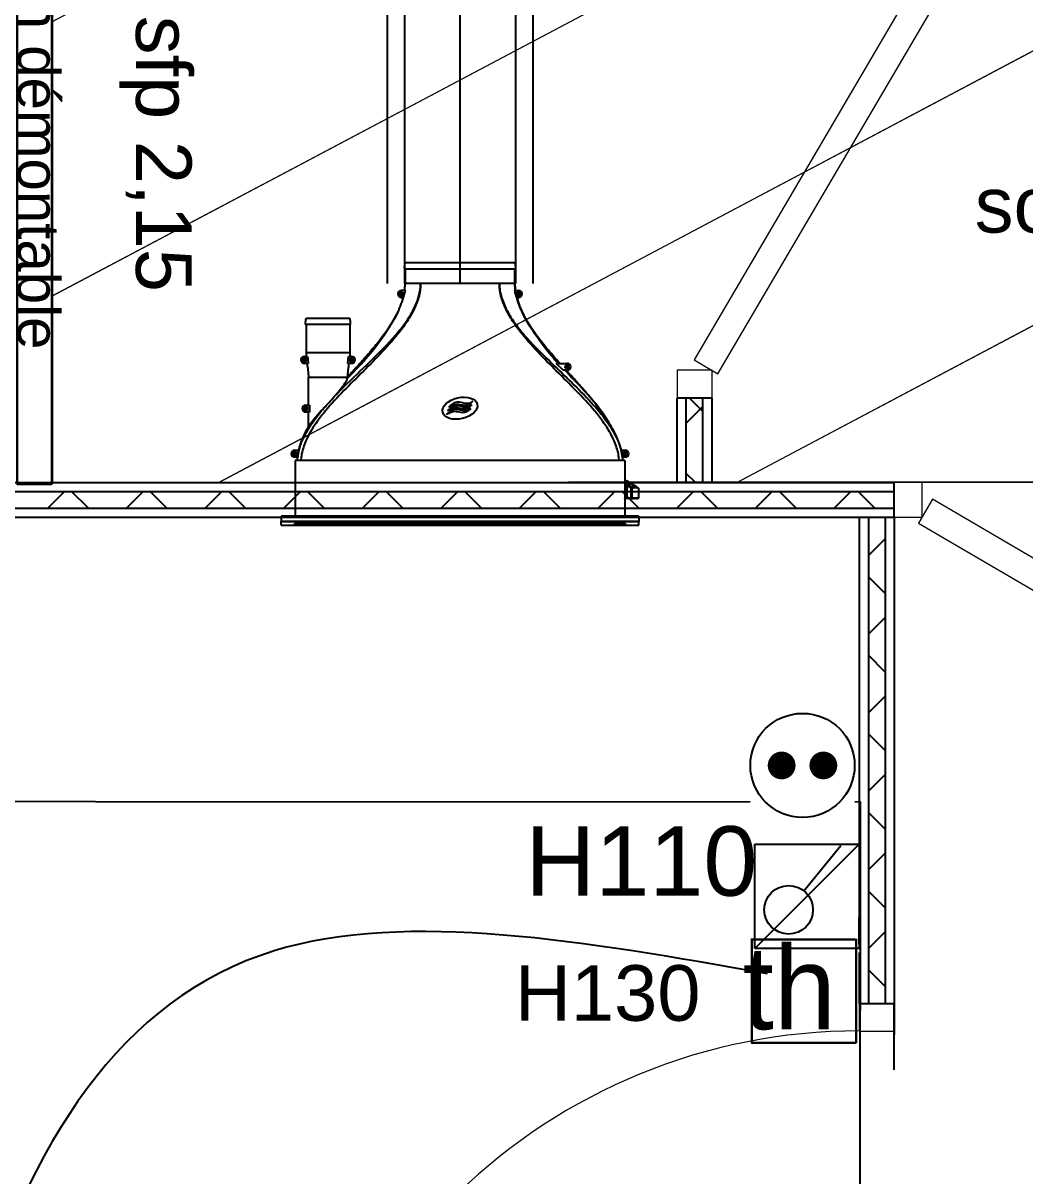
# Model space of a CAD drawing. Header units: millimetres. Extents: x 522027 to 600964, y -380282 to -298602.
# Drawn here: x 567288 to 568730, y -347529 to -345870 of the extents above; entities that cross this region are included whole.
import ezdxf

# ---------------------------------------------------------------- set-up
doc = ezdxf.new("R2010")
doc.units = ezdxf.units.MM
doc.set_wipeout_variables(frame=1)
for name, color, linetype in [('3-BAT C-Niveau -2', 7, 'Continuous'), ('prlm-CHAUFF', 4, 'Continuous'), ('prlm-ELEC-CFA', 1, 'Continuous')]:
    doc.layers.add(name, color=color, linetype=linetype)
doc.layers.add('faux plafond', color=9, linetype='Continuous', lineweight=15)
doc.layers.add('prlm-ELEC-CFO', color=1, linetype='Continuous', lineweight=25)
doc.styles.add('Arial', font='arial.ttf')
doc.styles.add('Helvetica', font='arial.ttf')
doc.styles.add('prlm-elec-cfa', font='comic.ttf', dxfattribs={"height": 12})

# ---------------------------------------------------------------- blocks, each defined once
blk = doc.blocks.new('xi.PCHD')
at = {"color": 0, "lineweight": 5}
blk.add_wipeout([(-7.5, -7.5), (7.5, -7.5), (7.5, 7.5), (-7.5, 7.5)], dxfattribs=at).dxf.layer = 'prlm-ELEC-CFO'
at = {"layer": 'prlm-ELEC-CFO', "color": 0, "linetype": 'ByBlock', "lineweight": 5, "const_width": 2}
for points in [[(-4, 0, 1), (-2, 0, 1)], [(2, 0, 1), (4, 0, 1)]]:
    blk.add_lwpolyline(points, format="xyb", close=True, dxfattribs=at)
at = {"layer": 'prlm-ELEC-CFO', "color": 0, "linetype": 'ByBlock', "lineweight": -2}
blk.add_circle((0, 0), 7.5, dxfattribs=at)
blk = doc.blocks.new('xi.SA')
at = {"layer": 'prlm-ELEC-CFO', "color": 0}
blk.add_lwpolyline([(0.2, -1.28), (5.5, 5.28)], dxfattribs=at)
blk.add_circle((-2, -4), 3.5, dxfattribs=at)

msp = doc.modelspace()

# ---------------------------------------------------------------- hatches: boundary and pattern name
h = msp.add_hatch()
h.set_pattern_fill('02_ISOLANT', color=256, scale=10, angle=90, style=0, pattern_type=2)
h.set_pattern_definition([(134.999993, (505019.33, 142779.7), (-56.568549, -56.568536), []), (224.999993, (505019.33, 142779.7), (-56.568536, 56.568549), [])])
h.paths.add_polyline_path([(568242.6, -346530.9), (568266.6, -346530.9), (568266.6, -346409.5), (568242.6, -346409.5)])
h = msp.add_hatch()
h.set_pattern_fill('02_ISOLANT', color=256, scale=10, angle=-0.0006, style=0, pattern_type=2)
h.set_pattern_definition([(44.999444, (505019.33, 142779.7), (-56.567994, 56.569091), []), (134.999444, (505019.33, 142779.7), (56.569091, 56.567994), [])])
h.paths.add_polyline_path([(566601.9, -346543.9), (566601.9, -346567.9), (568541.8, -346567.9), (568541.8, -346543.9)])
h = msp.add_hatch()
h.set_pattern_fill('02_ISOLANT', color=256, scale=10, angle=-90, style=0, pattern_type=2)
h.set_pattern_definition([(314.999993, (505019.33, 142779.7), (56.568549, 56.568536), []), (44.999993, (505019.33, 142779.7), (56.568536, -56.568549), [])])
h.paths.add_polyline_path([(568528.5, -346580.9), (568504.5, -346580.9), (568504.5, -347280.7), (568528.5, -347280.7)])
at = {"layer": 'faux plafond'}
h = msp.add_hatch(dxfattribs=at)
h.set_pattern_fill('BA 13', color=256, scale=10, angle=-10.7236, style=0, pattern_type=2)
h.set_pattern_definition([(207.93621, (505019.33, 142779.7), (-142.2261, 319.79952), [])])
h.paths.add_polyline_path([(568279.6, -345043.6), (568279.6, -344229.8), (569629.3, -344229.8), (569629.3, -344877.7), (570299.6, -344877.7), (570299.7, -346529.7), (567330.9, -346531.3), (567330.9, -345045.2)])

# ---------------------------------------------------------------- linework, layer by layer
at = {"color": 7, "linetype": 'Continuous', "lineweight": 13}
for p, q in [((568673.6, -345638.4), (568253.7, -346354.3)), ((568288.2, -346374.6), (568708.2, -345658.6)), ((568253.7, -346354.3), (568288.2, -346374.6)), ((568279.6, -346369.5), (568229.6, -346369.5)), ((568229.6, -346369.5), (568229.6, -346409.5)), ((568279.6, -346409.5), (568279.6, -346369.5)), ((568229.6, -346409.5), (568279.6, -346409.5)), ((568581.8, -346530.9), (568541.8, -346530.9)), ((568541.8, -346530.9), (568541.8, -346580.9)), ((568581.8, -346580.9), (568581.8, -346530.9)), ((568597, -346555), (568576.8, -346589.5)), ((569312.9, -346975), (568597, -346555)), ((568541.8, -346580.9), (568581.8, -346580.9)), ((568576.8, -346589.5), (569292.7, -347009.5)), ((568491.5, -347280.7), (568491.5, -347320.7)), ((568541.5, -347280.7), (568491.5, -347280.7)), ((568541.5, -347320.7), (568541.5, -347280.7)), ((568491.5, -347320.7), (568541.5, -347320.7))]:
    msp.add_line(p, q, dxfattribs=at)
for p, q in [((568229.6, -346530.9), (568229.6, -346409.5)), ((568279.6, -346409.5), (568229.6, -346409.5)), ((568229.6, -346530.9), (568229.6, -346409.5)), ((568242.6, -346530.9), (568242.6, -346409.5)), ((568242.6, -346530.9), (568242.6, -346409.5)), ((568266.6, -346530.9), (568266.6, -346409.5)), ((568266.6, -346530.9), (568266.6, -346409.5)), ((568279.6, -346530.9), (568279.6, -346409.5)), ((566601.9, -346530.9), (568541.8, -346530.9)), ((566601.9, -346530.9), (567542.1, -346530.9)), ((567592.1, -346530.9), (568309.6, -346530.9)), ((568359.6, -346530.9), (568370.8, -346530.9)), ((568420.8, -346530.9), (568541.8, -346530.9)), ((568541.8, -346580.9), (568541.8, -346530.9)), ((566601.9, -346543.9), (568541.8, -346543.9)), ((566601.9, -346543.9), (568541.8, -346543.9)), ((566601.9, -346567.9), (568541.8, -346567.9)), ((566601.9, -346567.9), (568541.8, -346567.9)), ((566601.9, -346580.9), (568541.8, -346580.9)), ((568491.5, -346580.9), (568491.5, -347145.1)), ((568491.5, -346580.9), (568541.5, -346580.9)), ((568504.5, -346580.9), (568504.5, -347280.7)), ((568504.5, -346580.9), (568504.5, -347280.7)), ((568528.5, -346580.9), (568528.5, -347280.7)), ((568528.5, -346580.9), (568528.5, -347280.7)), ((568541.5, -346580.9), (568541.5, -347280.7)), ((568541.5, -346580.9), (568541.5, -347326.1)), ((568491.5, -347195.1), (568491.5, -347157.3)), ((568491.5, -347207.3), (568491.5, -347280.7)), ((568491.5, -347280.7), (568541.5, -347280.7)), ((568541.5, -347376.1), (568541.5, -347280.7))]:
    msp.add_line(p, q)
at = {"ltscale": 50.8, "flags": 128}
for points in [[(568279.6, -345043.6), (568279.6, -344229.8), (569629.3, -344229.8), (569629.3, -344877.7), (570299.6, -344877.7), (570299.7, -346529.7), (567330.9, -346531.3), (567330.9, -345045.2)], [(566292, -348189.6), (566292.6, -346989.6), (568492.6, -346990.7), (568492, -348190.7)]]:
    msp.add_lwpolyline(points, close=True, dxfattribs=at)
at = {"color": 1, "lineweight": 30, "flags": 128}
msp.add_lwpolyline([(567279.8, -345043.7), (567329.7, -345043.7), (567329.7, -346533.3), (567279.8, -346533.3)], close=True, dxfattribs=at)
at = {"color": 7, "linetype": 'Continuous', "lineweight": 5}
msp.add_arc((568491.5, -348150.7), 830.5, 90, 177.9303, dxfattribs=at)
at = {"layer": '3-BAT C-Niveau -2', "ltscale": 50.8, "flags": 128}
msp.add_lwpolyline([(568279.6, -345043.6), (568279.6, -344229.8), (569629.3, -344229.8), (569629.3, -344877.7), (570299.6, -344877.7), (570299.7, -346529.7), (567330.9, -346531.3), (567330.9, -345045.2)], close=True, dxfattribs=at)
at = {"layer": 'faux plafond'}
for p, q in [((569942.4, -344877.7), (567330.9, -346262.5)), ((570299.6, -345083.5), (567569.5, -346531.2)), ((570299.7, -345478.7), (568315.6, -346530.8))]:
    msp.add_line(p, q, dxfattribs=at)
at = {"layer": 'prlm-CHAUFF'}
for p, q in [((567812, -345042.5), (567812, -346244.5)), ((567837, -345042.5), (567837, -346244.5)), ((567917, -345042.5), (567917, -346244.5)), ((567997, -345042.5), (567997, -346244.5)), ((568022, -345042.5), (568022, -346244.5)), ((568341.4, -347201.6), (568491.4, -347051.6)), ((568341.4, -347051.6), (568491.4, -347051.6)), ((568341.4, -347201.6), (568341.4, -347051.6)), ((568491.4, -347051.6), (568491.4, -347201.6)), ((568491.4, -347201.6), (568341.4, -347201.6))]:
    msp.add_line(p, q, dxfattribs=at)
at = {"layer": 'prlm-CHAUFF', "ltscale": 50}
for p, q in [((567837, -346223.5), (567997, -346223.5)), ((567838, -346214.5), (567996, -346214.5)), ((567838, -346223.5), (567838, -346244.5)), ((567838, -346244.5), (567838, -346223.5)), ((567996, -346223.5), (567996, -346244.5)), ((567996, -346244.5), (567996, -346223.5)), ((567832, -346257.9), (567833, -346257.9)), ((567832, -346259), (567832, -346257.9)), ((567838, -346254.5), (567832.5, -346254.5)), ((567833, -346257.9), (567833, -346259)), ((567835.5, -346264.5), (567837.5, -346257.7)), ((567838, -346254.5), (567837.5, -346257.7)), ((567860.3, -346244.5), (567838, -346244.5)), ((567973.7, -346244.5), (567860.3, -346244.5)), ((567996, -346244.5), (567973.7, -346244.5)), ((567996.6, -346257.7), (567996.1, -346254.5)), ((567996.1, -346254.5), (568001.6, -346254.5)), ((567998.6, -346264.5), (567996.6, -346257.7)), ((568001.1, -346257.9), (568002.1, -346257.9)), ((568001.1, -346259), (568001.1, -346257.9)), ((568002.1, -346257.9), (568002.1, -346259)), ((567830.9, -346260), (567830.9, -346259)), ((567830.9, -346259), (567832, -346259)), ((567832, -346260), (567830.9, -346260)), ((567832, -346261), (567832, -346260)), ((567833, -346261), (567832, -346261)), ((567832.5, -346264.5), (567835.5, -346264.5)), ((567833, -346259), (567834, -346259)), ((567834, -346260), (567833, -346260)), ((567833, -346260), (567833, -346261)), ((567834, -346259), (567834, -346260)), ((568001.6, -346264.5), (567998.6, -346264.5)), ((568000, -346260), (568000, -346259)), ((568000, -346259), (568001.1, -346259)), ((568001.1, -346260), (568000, -346260)), ((568001.1, -346261), (568001.1, -346260)), ((568002.1, -346261), (568001.1, -346261)), ((568002.1, -346259), (568003.2, -346259)), ((568003.2, -346260), (568002.1, -346260)), ((568002.1, -346260), (568002.1, -346261)), ((568003.2, -346259), (568003.2, -346260)), ((568008.2, -346289.3), (568007.9, -346289.3)), ((567759.5, -346303.5), (567694.5, -346303.5)), ((567695.5, -346294.5), (567758.5, -346294.5)), ((567695.5, -346303.5), (567695.5, -346344.5)), ((567695.5, -346303.5), (567695.5, -346344.5)), ((567758.5, -346303.5), (567758.5, -346344.5)), ((567758.5, -346303.5), (567758.5, -346344.5)), ((567823, -346294.7), (567823, -346294.7)), ((568011.1, -346294.7), (568010.8, -346294.7)), ((567691.5, -346354), (567692.5, -346354)), ((567691.5, -346355), (567691.5, -346354)), ((567692.5, -346355), (567691.5, -346355)), ((567692.5, -346352.9), (567693.5, -346352.9)), ((567692.5, -346354), (567692.5, -346352.9)), ((567692.5, -346356), (567692.5, -346355)), ((567693.5, -346356), (567692.5, -346356)), ((567693, -346349.5), (567697.4, -346349.5)), ((567693.5, -346352.9), (567693.5, -346354)), ((567693.5, -346354), (567694.6, -346354)), ((567694.6, -346355), (567693.5, -346355)), ((567693.5, -346355), (567693.5, -346356)), ((567694.6, -346354), (567694.6, -346355)), ((567758.5, -346344.5), (567695.5, -346344.5)), ((567697.4, -346349.5), (567698.5, -346358.9)), ((567755.5, -346358.9), (567756.7, -346349.5)), ((567756.7, -346349.5), (567761, -346349.5)), ((567759.5, -346355), (567759.5, -346354)), ((567759.5, -346354), (567760.5, -346354)), ((567760.5, -346355), (567759.5, -346355)), ((567760.5, -346352.9), (567761.5, -346352.9)), ((567760.5, -346354), (567760.5, -346352.9)), ((567760.5, -346356), (567760.5, -346355)), ((567761.5, -346356), (567760.5, -346356)), ((567761.5, -346352.9), (567761.5, -346354)), ((567761.5, -346354), (567762.6, -346354)), ((567761.5, -346355), (567761.5, -346356)), ((567762.6, -346355), (567761.5, -346355)), ((567762.6, -346354), (567762.6, -346355)), ((567698.5, -346359.5), (567693, -346359.5)), ((567698.5, -346358.9), (567698.5, -346359.5)), ((567755, -346381), (567775.7, -346359.5)), ((567775.7, -346359.5), (567755, -346381)), ((567755.5, -346359.5), (567755.5, -346358.9)), ((567761, -346359.5), (567755.5, -346359.5)), ((568065.3, -346369.5), (568055.3, -346359.5)), ((568055.3, -346359.5), (568071.4, -346359.5)), ((568071.4, -346369.5), (568065.3, -346369.5)), ((568069.9, -346365), (568069.9, -346364)), ((568069.9, -346364), (568070.9, -346364)), ((568070.9, -346365), (568069.9, -346365)), ((568070.9, -346362.9), (568071.9, -346362.9)), ((568070.9, -346364), (568070.9, -346362.9)), ((568070.9, -346366), (568070.9, -346365)), ((568071.9, -346366), (568070.9, -346366)), ((568071.9, -346362.9), (568071.9, -346364)), ((568071.9, -346364), (568073, -346364)), ((568071.9, -346365), (568071.9, -346366)), ((568073, -346365), (568071.9, -346365)), ((568073, -346364), (568073, -346365)), ((567699, -346379.5), (567755, -346379.5)), ((567699, -346419.5), (567699, -346379.5)), ((567699, -346419.5), (567699, -346379.5)), ((567755, -346381), (567755, -346379.5)), ((567755, -346381), (567755, -346379.5)), ((567693.5, -346425), (567693.5, -346424)), ((567693.5, -346424), (567694.5, -346424)), ((567694.5, -346422.9), (567695.5, -346422.9)), ((567694.5, -346424), (567694.5, -346422.9)), ((567695, -346419.5), (567700.5, -346419.5)), ((567695.5, -346422.9), (567695.5, -346424)), ((567695.5, -346424), (567696.6, -346424)), ((567696.6, -346424), (567696.6, -346425)), ((567700.5, -346419.5), (567700.5, -346429.5)), ((567694.5, -346425), (567693.5, -346425)), ((567694.5, -346426), (567694.5, -346425)), ((567695.5, -346426), (567694.5, -346426)), ((567700.5, -346429.5), (567695, -346429.5)), ((567695.5, -346425), (567695.5, -346426)), ((567696.6, -346425), (567695.5, -346425)), ((567699, -346450.7), (567699, -346429.5)), ((567699, -346450.7), (567699, -346429.5)), ((567677.5, -346490), (567677.5, -346489)), ((567677.5, -346489), (567678.5, -346489)), ((567678.5, -346490), (567677.5, -346490)), ((567678.5, -346487.9), (567679.5, -346487.9)), ((567678.5, -346489), (567678.5, -346487.9)), ((567678.5, -346491), (567678.5, -346490)), ((567679.5, -346491), (567678.5, -346491)), ((567679, -346484.5), (567685.2, -346484.5)), ((567679.5, -346487.9), (567679.5, -346489)), ((567679.5, -346489), (567680.6, -346489)), ((567679.5, -346490), (567679.5, -346491)), ((567680.6, -346490), (567679.5, -346490)), ((567680.6, -346489), (567680.6, -346490)), ((568148.9, -346484.5), (568155, -346484.5)), ((568153.5, -346490), (568153.5, -346489)), ((568153.5, -346489), (568154.5, -346489)), ((568154.5, -346490), (568153.5, -346490)), ((568154.5, -346487.9), (568155.5, -346487.9)), ((568154.5, -346489), (568154.5, -346487.9)), ((568154.5, -346491), (568154.5, -346490)), ((568155.5, -346491), (568154.5, -346491)), ((568155.5, -346487.9), (568155.5, -346489)), ((568155.5, -346489), (568156.6, -346489)), ((568155.5, -346490), (568155.5, -346491)), ((568156.6, -346490), (568155.5, -346490)), ((568156.6, -346489), (568156.6, -346490)), ((567683.5, -346494.5), (567679, -346494.5)), ((568154, -346499.5), (567680, -346499.5)), ((567680, -346499.5), (567680, -346579.5)), ((567683.4, -346495.3), (567683.5, -346494.5)), ((568150.7, -346495.3), (568150.6, -346494.5)), ((568155, -346494.5), (568150.6, -346494.5)), ((568154, -346499.5), (568154, -346579.5)), ((568158.9, -346534.7), (568154, -346531.4)), ((568157.7, -346535.3), (568154, -346532.8)), ((568157.7, -346553.5), (568157.7, -346535.3)), ((568163.4, -346539), (568157.7, -346535.3)), ((568159, -346534.9), (568158.9, -346534.7)), ((568162.4, -346537), (568159, -346534.9)), ((568160.6, -346530.9), (568160.3, -346530.5)), ((568160.6, -346535.9), (568160.6, -346530.9)), ((568160.6, -346530.9), (568160.6, -346531)), ((568161.1, -346531.6), (568161.4, -346531.2)), ((568161.1, -346531.6), (568161.1, -346536.2)), ((568167.1, -346535.1), (568161.1, -346531.6)), ((568161.4, -346531.2), (568167.4, -346534.7)), ((568163.4, -346539), (568164.2, -346539.3)), ((568163.4, -346553.4), (568163.4, -346539)), ((568164.2, -346539.3), (568164.2, -346553)), ((568167.4, -346534.7), (568167.1, -346535.1)), ((568167.1, -346536.9), (568167.1, -346535.1)), ((568167.2, -346535.2), (568167.1, -346535.1)), ((568167.6, -346534.9), (568167.2, -346535.2)), ((568167.2, -346535.2), (568167.2, -346536.9)), ((568169.8, -346536.9), (568167.2, -346535.2)), ((568167.4, -346534.7), (568167.6, -346534.9)), ((568167.6, -346534.9), (568171, -346537)), ((568174.1, -346553), (568174.1, -346539.3)), ((568154, -346553.5), (568157.7, -346553.5)), ((568154, -346553.8), (568154.4, -346553.5)), ((568155, -346553.5), (568155.9, -346554.4)), ((568155.9, -346554.4), (568156.8, -346553.5)), ((568157.4, -346553.5), (568158.3, -346554.4)), ((568163.4, -346553.5), (568157.7, -346553.5)), ((568158.3, -346554.4), (568159.2, -346553.5)), ((568158.8, -346553.8), (568159.4, -346554.4)), ((568159.4, -346554.4), (568160, -346553.7)), ((568159.8, -346553.5), (568160.7, -346554.4)), ((568160.7, -346554.4), (568161.6, -346553.5)), ((568161.3, -346553.8), (568161.9, -346554.4)), ((568161.9, -346554.4), (568162.6, -346553.6)), ((568162.4, -346553.5), (568163.3, -346554.4)), ((568163.3, -346554.4), (568164.2, -346553.5)), ((568164.2, -346553), (568163.4, -346553.4)), ((568163.4, -346553.5), (568163.4, -346553.4)), ((568173.7, -346553.5), (568163.4, -346553.5)), ((568164, -346553.7), (568164.7, -346554.4)), ((568164.2, -346553), (568174.1, -346553)), ((568164.3, -346553.5), (568165.2, -346554.4)), ((568164.7, -346554.4), (568165, -346554.1)), ((568165.2, -346554.4), (568166.1, -346553.5)), ((568166, -346553.5), (568166.9, -346554.4)), ((568166.9, -346554.4), (568167.8, -346553.5)), ((568167.2, -346554), (568167.5, -346554.4)), ((568167.5, -346554.4), (568167.9, -346554)), ((568167.6, -346553.6), (568168.3, -346554.4)), ((568168.3, -346554.4), (568169.2, -346553.5)), ((568168.9, -346553.7), (568169.6, -346554.4)), ((568169.6, -346554.4), (568170.5, -346553.5)), ((568169.8, -346554.2), (568169.9, -346554.4)), ((568169.9, -346554.4), (568170.3, -346554)), ((568170.1, -346553.8), (568170.6, -346554.4)), ((568170.6, -346554.4), (568171.5, -346553.5)), ((568171.1, -346553.9), (568171.5, -346554.4)), ((568171.5, -346554.4), (568172.4, -346553.5)), ((568171.8, -346554), (568172.1, -346554.4)), ((568172.1, -346554.4), (568173, -346553.5)), ((568172.3, -346554.1), (568172.6, -346554.4)), ((568172.6, -346554.4), (568173.5, -346553.5)), ((568174.1, -346553), (568173.7, -346553.4)), ((568173.7, -346553.4), (568173.7, -346553.5)), ((567659.5, -346579.5), (567659.5, -346586.8)), ((568174.5, -346579.5), (567659.5, -346579.5)), ((567659.5, -346587.6), (567659.5, -346586.8)), ((567659.5, -346586.8), (568174.5, -346586.8)), ((567659.5, -346592.5), (567659.5, -346587.6)), ((568174.5, -346587.6), (567659.5, -346587.6)), ((568154.5, -346589.4), (567679.5, -346589.4)), ((567679.5, -346590.1), (567679.5, -346589.4)), ((567681.5, -346589.4), (567679.5, -346590.1)), ((567679.5, -346590.1), (568154.5, -346590.1)), ((568154.5, -346590.6), (567679.5, -346590.6)), ((567679.5, -346591.1), (567679.5, -346590.6)), ((567681.1, -346590.6), (567679.5, -346591.1)), ((568154.5, -346590.1), (568152.5, -346589.4)), ((568154.5, -346591.1), (568153, -346590.6)), ((568154.5, -346589.4), (568154.5, -346590.1)), ((568154.5, -346590.6), (568154.5, -346591.1)), ((568174.5, -346579.5), (568174.5, -346586.8)), ((568174.5, -346586.8), (568174.5, -346587.6)), ((568174.5, -346592.5), (568174.5, -346587.6)), ((567659.5, -346592.5), (568174.5, -346592.5)), ((567679.5, -346591.1), (568154.5, -346591.1)), ((568154.5, -346591.4), (567679.5, -346591.4)), ((567679.5, -346591.8), (567679.5, -346591.4)), ((567680.6, -346591.4), (567679.5, -346591.8)), ((567679.5, -346591.8), (568154.5, -346591.8)), ((568154.5, -346592), (567679.5, -346592)), ((567679.5, -346592.3), (567679.5, -346592)), ((567680.2, -346592), (567679.5, -346592.3)), ((567679.5, -346592.3), (568154.5, -346592.3)), ((568154.5, -346592.4), (567679.5, -346592.4)), ((567679.5, -346592.5), (567679.5, -346592.4)), ((567679.8, -346592.4), (567679.5, -346592.5)), ((567679.5, -346592.5), (568154.5, -346592.5)), ((568154.5, -346591.8), (568153.4, -346591.4)), ((568154.5, -346592.3), (568153.9, -346592)), ((568154.5, -346592.5), (568154.3, -346592.4)), ((568154.5, -346591.4), (568154.5, -346591.8)), ((568154.5, -346592), (568154.5, -346592.3)), ((568154.5, -346592.4), (568154.5, -346592.5))]:
    msp.add_line(p, q, dxfattribs=at)
for centre, radius in [((567832.5, -346259.5), 3), ((567832.5, -346259.5), 2.5), ((568001.6, -346259.5), 3), ((568001.6, -346259.5), 2.5), ((567693, -346354.5), 3), ((567693, -346354.5), 2.5), ((567761, -346354.5), 3), ((567761, -346354.5), 2.5), ((568071.4, -346364.5), 3), ((568071.4, -346364.5), 2.5), ((567695, -346424.5), 3), ((567695, -346424.5), 2.5), ((567679, -346489.5), 3), ((567679, -346489.5), 2.5), ((568155, -346489.5), 3), ((568155, -346489.5), 2.5)]:
    msp.add_circle(centre, radius, dxfattribs=at)
for centre, radius, start, end in [((567856.9, -346221.1), 20, 160.5755, 186.7441), ((567856.9, -346221.1), 20, 160.5755, 186.7441), ((567977.2, -346221.1), 20, 353.2559, 19.4245), ((567977.2, -346221.1), 20, 353.2559, 19.4245), ((567832.5, -346259.5), 5, 90, 270), ((567766.3, -346244.6), 71.7, 352.0923, 353.5448), ((567760.3, -346244.4), 77.7, 352.5456, 359.9423), ((567759.8, -346244.4), 78.2, 352.5763, 359.9264), ((567766.3, -346244.6), 71.7, 353.9053, 0.1157), ((568068.1, -346244.6), 72.5, 179.9215, 187.8382), ((568073.7, -346244.4), 77.7, 180.0577, 187.4544), ((568074.3, -346244.4), 78.2, 180.0736, 187.4237), ((568001.6, -346259.5), 5, 270, 90), ((567721.9, -346234.8), 117.4, 332.3321, 345.441), ((567725.5, -346236.2), 113.5, 332.1374, 345.6929), ((568128.1, -346229.6), 134.3, 192.9954, 216.0824), ((568108.6, -346236.2), 113.5, 194.4106, 207.8626), ((567647.8, -346197.8), 200.1, 331.0483, 332.7983), ((567647.8, -346197.8), 200.1, 331.0482, 332.7982), ((568186.2, -346197.8), 200.1, 207.2018, 208.9518), ((567714.4, -346301.1), 20, 160.5755, 186.7441), ((567714.4, -346301.1), 20, 160.5755, 186.7441), ((567739.7, -346301.1), 20, 353.2559, 19.4245), ((567739.7, -346301.1), 20, 353.2559, 19.4245), ((567485.7, -346098.8), 390, 319.3887, 329.86), ((567485.7, -346098.8), 390, 319.3887, 329.8601), ((568348.4, -346098.8), 390, 210.1399, 220.6113), ((568348.4, -346098.8), 390, 212.5506, 220.6113), ((567693, -346354.5), 5, 90, 270), ((567761, -346354.5), 5, 270, 90), ((567691.9, -346278.4), 116.6, 315.9701, 320.4245), ((567689.4, -346276.2), 119.9, 316.0326, 320.3619), ((568142.1, -346278.4), 116.6, 219.5755, 224.0299), ((568144.7, -346276.2), 119.9, 219.6381, 223.9674), ((568071.4, -346364.5), 5, 270, 90), ((567469.6, -346179), 351, 315.7111, 319.5265), ((567695, -346424.5), 5, 90, 270), ((567892.2, -346587.2), 236.5, 136.4099, 144.7501), ((567679, -346489.5), 5, 90, 270), ((567802.9, -346513.1), 121.2, 163.7263, 166.3852), ((568155, -346489.5), 5, 270, 90), ((568093.4, -346651.8), 138.5, 61.9182, 64.0515), ((568094.7, -346648.3), 134.3, 62.115, 63.7632), ((568099.9, -346639.8), 125, 61.3177, 61.5903), ((568164.6, -346524.9), 7.03, 233.033, 242.9325), ((568164.3, -346528.4), 4.48, 214.6713, 225.4982), ((568175.9, -346530.3), 8.36, 234.1326, 239.2425), ((568099.9, -346639.8), 125, 53.7494, 55.0637)]:
    msp.add_arc(centre, radius, start, end, dxfattribs=at)
msp.add_ellipse((567917, -346424), major_axis=(24.9, 5.7), ratio=0.600775, dxfattribs=at)
for points, knots in [([(567860.3, -346244.5), (567860.3, -346246.2), (567860.3, -346247.9), (567860, -346251.2), (567859.8, -346252.9), (567859.1, -346258), (567858.4, -346261.3), (567856.5, -346267.8), (567855.4, -346271), (567852.9, -346277.3), (567851.5, -346280.4), (567847, -346289.5), (567843.6, -346295.1), (567836.3, -346306.1), (567832.4, -346311.4), (567820.1, -346326.8), (567811.3, -346336.5), (567793.2, -346355.6), (567783.9, -346364.9), (567765.2, -346383.5), (567755.8, -346392.7), (567737.5, -346411.7), (567728.6, -346421.4), (567716.3, -346436.7), (567712.3, -346441.9), (567706.7, -346450.1), (567704.9, -346452.9), (567701.5, -346458.5), (567699.9, -346461.4), (567695.3, -346470.3), (567692.8, -346476.4), (567690, -346485.9), (567689.3, -346489.1), (567688.5, -346494.7), (567688.2, -346497.1), (567688.1, -346499.5)], [0, 0, 0, 0, 0.015625, 0.015625, 0.03125, 0.03125, 0.0625, 0.0625, 0.09375, 0.09375, 0.125, 0.125, 0.1875, 0.1875, 0.25, 0.25, 0.375, 0.375, 0.5, 0.5, 0.625, 0.625, 0.75, 0.75, 0.8125, 0.8125, 0.84375, 0.84375, 0.875, 0.875, 0.9375, 0.9375, 0.96875, 0.96875, 0.9907189, 0.9907189, 0.9907189, 0.9907189]), ([(567736.6, -346406.8), (567748.6, -346394.4), (567761.1, -346382.4), (567786, -346358.5), (567798.5, -346346.5), (567816.3, -346327.8), (567822.1, -346321.4), (567833.1, -346308.1), (567838.4, -346301.3), (567845.5, -346290.3), (567847.7, -346286.6), (567851.8, -346278.8), (567853.7, -346274.7), (567856.8, -346266.4), (567858.1, -346262.1), (567859.4, -346255.5), (567859.7, -346253.3), (567860.1, -346250), (567860.2, -346248.9), (567860.3, -346246.7), (567860.3, -346245.6), (567860.3, -346244.5)], [0, 0, 0, 0, 0.25, 0.25, 0.5, 0.5, 0.625, 0.625, 0.75, 0.75, 0.8125, 0.8125, 0.875, 0.875, 0.9375, 0.9375, 0.96875, 0.96875, 0.984375, 0.984375, 1, 1, 1, 1]), ([(567973.7, -346244.5), (567973.8, -346246.2), (567973.8, -346247.9), (567974.1, -346251.3), (567974.3, -346253), (567975.1, -346258.1), (567975.9, -346261.5), (567977.8, -346268), (567979, -346271.2), (567981.7, -346277.5), (567983.2, -346280.6), (567988, -346289.6), (567991.6, -346295.2), (567999.4, -346306.1), (568003.5, -346311.3), (568016.3, -346326.5), (568025.5, -346336.1), (568044.3, -346354.9), (568053.9, -346364.1), (568073.1, -346382.5), (568082.7, -346391.8), (568101.4, -346410.8), (568110.4, -346420.5), (568122.9, -346435.9), (568126.9, -346441.2), (568132.5, -346449.4), (568134.3, -346452.2), (568137.8, -346458), (568139.4, -346461), (568143.9, -346469.9), (568146.4, -346476.1), (568149.1, -346485.7), (568149.8, -346489), (568150.6, -346494.7), (568150.9, -346497.1), (568151, -346499.5)], [0, 0, 0, 0, 0.015625, 0.015625, 0.03125, 0.03125, 0.0625, 0.0625, 0.09375, 0.09375, 0.125, 0.125, 0.1875, 0.1875, 0.25, 0.25, 0.375, 0.375, 0.5, 0.5, 0.625, 0.625, 0.75, 0.75, 0.8125, 0.8125, 0.84375, 0.84375, 0.875, 0.875, 0.9375, 0.9375, 0.96875, 0.96875, 0.9908046, 0.9908046, 0.9908046, 0.9908046]), ([(568146, -346499.5), (568145.8, -346497.1), (568145.6, -346494.7), (568144.8, -346489.1), (568144, -346485.9), (568141.3, -346476.4), (568138.7, -346470.3), (568134.2, -346461.4), (568132.6, -346458.5), (568129.1, -346452.9), (568127.3, -346450.1), (568121.8, -346441.9), (568117.8, -346436.7), (568105.4, -346421.4), (568096.5, -346411.7), (568078.2, -346392.7), (568068.9, -346383.4), (568050.2, -346364.9), (568040.9, -346355.5), (568022.7, -346336.5), (568013.9, -346326.8), (568001.7, -346311.3), (567997.8, -346306.1), (567990.5, -346295.1), (567987, -346289.4), (567982.5, -346280.4), (567981.1, -346277.3), (567978.6, -346271), (567977.5, -346267.8), (567975.7, -346261.3), (567975, -346258), (567974.2, -346252.9), (567974.1, -346251.2), (567973.8, -346247.8), (567973.8, -346246.1), (567973.7, -346244.5)], [0.0092808, 0.0092808, 0.0092808, 0.0092808, 0.03125, 0.03125, 0.0625, 0.0625, 0.125, 0.125, 0.15625, 0.15625, 0.1875, 0.1875, 0.25, 0.25, 0.375, 0.375, 0.5, 0.5, 0.625, 0.625, 0.75, 0.75, 0.8125, 0.8125, 0.875, 0.875, 0.90625, 0.90625, 0.9375, 0.9375, 0.96875, 0.96875, 0.984375, 0.984375, 1, 1, 1, 1]), ([(567828, -346284.9), (567826.4, -346288.2), (567822.7, -346295.3), (567816.3, -346305.9), (567808.7, -346316.8), (567800.5, -346327.6), (567791.7, -346338.4), (567780.5, -346351.3), (567768.4, -346364.8), (567759, -346375.1), (567755, -346379.5)], [0.1568082, 0.1568082, 0.1568082, 0.1568082, 0.2305418, 0.3149874, 0.4025619, 0.4929385, 0.5856877, 0.6803551, 0.8317746, 0.9509578, 0.9509578, 0.9509578, 0.9509578]), ([(568060.9, -346359.5), (568057.6, -346355.9), (568050.7, -346348.1), (568040.3, -346335.9), (568030.8, -346324.1), (568022.8, -346313.3), (568016.3, -346303.6), (568010.7, -346294.2), (568007.5, -346288), (568006.2, -346285.1)], [0.5730592, 0.5730592, 0.5730592, 0.5730592, 0.626259, 0.6884084, 0.7489718, 0.7930827, 0.8358988, 0.8773199, 0.9123747, 0.9123747, 0.9123747, 0.9123747]), ([(568148.9, -346484.5), (568148.3, -346481.6), (568147.5, -346478.7), (568145.6, -346473.1), (568144.6, -346470.3), (568141.1, -346462), (568138.5, -346456.7), (568132.6, -346446.5), (568129.5, -346441.5), (568122.7, -346431.7), (568119.2, -346427), (568108.2, -346413), (568100.4, -346404), (568084.4, -346386.6), (568076.2, -346378), (568067.9, -346369.5)], [0, 0, 0, 0, 0.0625, 0.0625, 0.125, 0.125, 0.25, 0.25, 0.375, 0.375, 0.5, 0.5, 0.75, 0.75, 1, 1, 1, 1]), ([(568131, -346444), (568130, -346442.4), (568126.8, -346437.4), (568121.1, -346429.3), (568113.7, -346419.6), (568105.8, -346409.9), (568096.6, -346399.1), (568086.1, -346387.2), (568076.8, -346377), (568071.4, -346371.1), (568069.9, -346369.5)], [0.1694223, 0.1694223, 0.1694223, 0.1694223, 0.1906001, 0.2339285, 0.2787061, 0.3247019, 0.3716424, 0.4351709, 0.4991397, 0.523565, 0.523565, 0.523565, 0.523565]), ([(567736.6, -346406.8), (567738.9, -346404.2), (567741.2, -346401.6), (567745.3, -346396.4), (567747.2, -346394), (567750.7, -346389.2), (567752.1, -346387), (567753.8, -346384.1), (567754.2, -346383.3), (567754.9, -346381.9), (567755, -346381.3), (567755, -346381)], [0, 0, 0, 0, 0.25, 0.25, 0.5, 0.5, 0.75, 0.75, 0.875, 0.875, 1, 1, 1, 1]), ([(567683.1, -346499.5), (567683.2, -346496.7), (567683.5, -346493.9), (567684.5, -346487.5), (567685.4, -346483.9), (567688.6, -346473.4), (567691.6, -346466.6), (567698.8, -346453.5), (567702.8, -346447.3), (567711.5, -346435.4), (567716.1, -346429.7), (567720.9, -346424.1)], [0.0331631, 0.0331631, 0.0331631, 0.0331631, 0.125, 0.125, 0.25, 0.25, 0.5, 0.5, 0.75, 0.75, 1, 1, 1, 1]), ([(567897.7, -346433.2), (567904.9, -346426), (567908.6, -346425), (567912.5, -346425.5), (567918.7, -346426.1), (567925.1, -346430.1), (567932.5, -346424.4)], [0, 0, 0, 0, 0.389075, 0.389075, 0.389075, 1, 1, 1, 1]), ([(567900.8, -346422.7), (567908, -346415.6), (567911.8, -346414.6), (567915.7, -346415), (567921.8, -346415.7), (567928.2, -346419.7), (567935.6, -346413.9)], [0, 0, 0, 0, 0.389075, 0.389075, 0.389075, 1, 1, 1, 1]), ([(567685.1, -346484.5), (567685.8, -346481.5), (567686.6, -346478.6), (567688.1, -346474.2), (567688.6, -346472.7), (567689.7, -346469.9), (567690.2, -346468.4), (567692, -346464.2), (567693.3, -346461.4), (567696.1, -346456), (567697.5, -346453.3), (567699, -346450.7)], [0, 0, 0, 0, 0.25, 0.25, 0.375, 0.375, 0.5, 0.5, 0.75, 0.75, 1, 1, 1, 1]), ([(567699, -346450.7), (567697.4, -346453.5), (567695.9, -346456.3), (567693, -346462.1), (567691.7, -346465), (567689.2, -346470.9), (567688.1, -346474), (567686.9, -346477.8), (567686.7, -346478.5), (567686.5, -346479.2)], [0, 0, 0, 0, 0.25, 0.25, 0.5, 0.5, 0.75, 0.75, 0.8062429, 0.8062429, 0.8062429, 0.8062429]), ([(568159.4, -346529.9), (568159.4, -346529.9), (568159.3, -346529.9), (568159.2, -346529.8), (568159.1, -346529.8), (568158.9, -346529.7), (568158.8, -346529.7), (568158.6, -346529.7), (568158.5, -346529.6), (568158.3, -346529.6), (568158.2, -346529.6), (568158, -346529.6), (568157.8, -346529.6), (568157.5, -346529.6), (568157.2, -346529.6), (568156.8, -346529.6), (568156.4, -346529.6), (568155.9, -346529.7), (568155.4, -346529.8), (568154.9, -346529.9), (568154.4, -346529.9), (568154.1, -346530), (568154.1, -346530)], [0.1059402, 0.1059402, 0.1059402, 0.1059402, 0.1359504, 0.1694868, 0.202886, 0.2361704, 0.2693627, 0.3024859, 0.3355633, 0.3686184, 0.401675, 0.434757, 0.4678887, 0.5010941, 0.5629781, 0.6246926, 0.6863942, 0.7482374, 0.8103737, 0.8729511, 0.9361135, 0.9654522, 0.9654522, 0.9654522, 0.9654522]), ([(568154.1, -346530.4), (568154.1, -346530.4), (568154.2, -346530.4), (568154.5, -346530.3), (568154.8, -346530.2), (568155.1, -346530.2), (568155.4, -346530.1), (568155.7, -346530.1), (568155.9, -346530), (568156.2, -346530), (568156.5, -346530), (568156.7, -346529.9), (568157, -346529.9), (568157.2, -346529.9), (568157.4, -346529.9), (568157.7, -346529.9), (568157.9, -346529.8), (568158.1, -346529.8), (568158.5, -346529.9), (568158.8, -346529.9), (568159.1, -346529.9), (568159.4, -346530), (568159.6, -346530.1), (568159.9, -346530.1), (568160, -346530.3), (568160.2, -346530.4), (568160.3, -346530.5), (568160.3, -346530.5)], [0.053874, 0.053874, 0.053874, 0.053874, 0.0607104, 0.0907643, 0.1206402, 0.1503557, 0.1799287, 0.2093776, 0.238721, 0.2679778, 0.2971672, 0.3263086, 0.3554219, 0.3845269, 0.4136437, 0.4427926, 0.4719939, 0.5012681, 0.5562327, 0.6110034, 0.6657154, 0.7205017, 0.7754929, 0.8308166, 0.8865967, 0.9429527, 1, 1, 1, 1]), ([(568160.6, -346530.9), (568160.5, -346530.9), (568160.5, -346530.8), (568160.4, -346530.8), (568160.3, -346530.7), (568160.2, -346530.6), (568160.1, -346530.6), (568160, -346530.5), (568159.9, -346530.5), (568159.8, -346530.4), (568159.7, -346530.4), (568159.5, -346530.4), (568159.4, -346530.3), (568159.2, -346530.3), (568159, -346530.3), (568158.9, -346530.3), (568158.7, -346530.2), (568158.5, -346530.2), (568158.2, -346530.2), (568157.9, -346530.2), (568157.5, -346530.3), (568157, -346530.3), (568156.6, -346530.4), (568156, -346530.4), (568155.5, -346530.5), (568154.9, -346530.6), (568154.4, -346530.7), (568154.1, -346530.8), (568154.1, -346530.8)], [0, 0, 0, 0, 0.0300773, 0.0600539, 0.0899314, 0.1197114, 0.1493956, 0.1789856, 0.2084831, 0.2378898, 0.2672073, 0.2964374, 0.3255817, 0.3546421, 0.3836203, 0.4125181, 0.4413372, 0.4700795, 0.4987468, 0.5532579, 0.6080368, 0.6630958, 0.7184471, 0.7741027, 0.8300742, 0.8863734, 0.9430116, 0.9677174, 0.9677174, 0.9677174, 0.9677174]), ([(568163.5, -346537.4), (568163.5, -346537.4), (568163.5, -346537.4), (568163.4, -346537.4), (568163.4, -346537.4), (568163.3, -346537.4), (568163.2, -346537.4), (568163.2, -346537.4), (568163.1, -346537.4), (568163, -346537.3), (568162.8, -346537.3), (568162.6, -346537.2), (568162.5, -346537.1), (568162.4, -346537)], [0, 0, 0, 0, 0.061789, 0.122374, 0.182441, 0.242697, 0.303842, 0.366548, 0.43144, 0.49908, 0.668346, 0.832646, 1, 1, 1, 1]), ([(568171.5, -346537.4), (568171.5, -346537.3), (568171.4, -346537.3), (568171.3, -346537.2), (568171.2, -346537.2), (568171, -346537.1), (568170.9, -346537.1), (568170.8, -346537), (568170.6, -346537), (568170.4, -346537), (568170.3, -346536.9), (568170.1, -346536.9), (568169.9, -346536.9), (568169.7, -346536.9), (568169.5, -346536.9), (568169.3, -346536.8), (568169, -346536.8), (568168.7, -346536.8), (568168.3, -346536.8), (568167.8, -346536.9), (568167.3, -346536.9), (568166.8, -346537), (568166.2, -346537), (568165.6, -346537.1), (568164.9, -346537.2), (568164.2, -346537.3), (568163.8, -346537.4), (568163.5, -346537.4)], [0.0304712, 0.0304712, 0.0304712, 0.0304712, 0.0599457, 0.0897682, 0.1195016, 0.1491541, 0.1787343, 0.2082505, 0.2377114, 0.2671256, 0.2965018, 0.3258487, 0.355175, 0.3844897, 0.4138015, 0.4431194, 0.4724522, 0.5018089, 0.5568669, 0.611863, 0.6668562, 0.7219052, 0.7770682, 0.8324028, 0.8879658, 0.9438132, 1, 1, 1, 1]), ([(568174.1, -346539.3), (568173.9, -346539), (568173.5, -346538.8), (568172.5, -346538.5), (568171.8, -346538.5), (568170.6, -346538.5), (568170.1, -346538.5), (568169.1, -346538.5), (568168.6, -346538.6), (568166.9, -346538.8), (568165.6, -346539), (568164.2, -346539.3)], [0, 0, 0, 0, 0.25, 0.25, 0.5, 0.5, 0.625, 0.625, 0.75, 0.75, 1, 1, 1, 1])]:
    msp.add_open_spline(points, degree=3, knots=knots, dxfattribs=at)
for points in [[(567695.5, -346344.5), (567695.5, -346346.1), (567695.6, -346347.8), (567695.7, -346349.5)], [(567695.5, -346344.5), (567695.5, -346346.1), (567695.6, -346347.8), (567695.7, -346349.5)], [(567758.5, -346344.5), (567758.5, -346346.1), (567758.5, -346347.8), (567758.3, -346349.5)], [(567758.5, -346344.5), (567758.5, -346346.1), (567758.5, -346347.8), (567758.3, -346349.5)], [(567696.9, -346359.5), (567697.9, -346366.1), (567699, -346372.8), (567699, -346379.5)], [(567696.9, -346359.5), (567697.9, -346366.1), (567699, -346372.8), (567699, -346379.5)], [(567757.2, -346359.5), (567756.2, -346366.1), (567755, -346372.8), (567755, -346379.5)], [(567757.2, -346359.5), (567756.2, -346366.1), (567755, -346372.8), (567755, -346379.5)], [(567899.2, -346427.9), (567906.5, -346420.7), (567910.2, -346419.7), (567914.1, -346420.1)], [(567913.1, -346423.7), (567909.2, -346423.3), (567905.4, -346424.3), (567899.2, -346427.9)], [(567914.7, -346418.6), (567910.8, -346418.2), (567907, -346419.1), (567900.8, -346422.7)], [(567932.5, -346424.4), (567924.2, -346433.7), (567917.7, -346429.7), (567911.6, -346429)], [(567934, -346419), (567925.8, -346428.4), (567919.3, -346424.3), (567913.1, -346423.7)], [(567914.1, -346420.1), (567920.2, -346420.8), (567926.7, -346424.8), (567934, -346419)], [(567935.6, -346413.9), (567927.3, -346423.3), (567920.8, -346419.2), (567914.7, -346418.6)], [(567911.6, -346429), (567907.7, -346428.6), (567903.9, -346429.6), (567897.7, -346433.2)], [(567685.2, -346484.5), (567684.4, -346487.8), (567683.8, -346491.1), (567683.5, -346494.5)], [(568150.6, -346494.5), (568150.2, -346491.1), (568149.7, -346487.8), (568148.9, -346484.5)]]:
    msp.add_open_spline(points, degree=3, dxfattribs=at)
at = {"layer": 'prlm-ELEC-CFA', "lineweight": 30}
for p, q in [((568336.9, -347337.7), (568336.9, -347187.7)), ((568486.9, -347187.7), (568486.9, -347337.7)), ((568335.5, -347188.8), (568485.5, -347188.8)), ((568486.4, -347337.3), (568336.4, -347337.3))]:
    msp.add_line(p, q, dxfattribs=at)
at = {"layer": 'prlm-ELEC-CFO'}
msp.add_spline([(568359.2, -347237.9), (567649.5, -347205.2), (567048.3, -348732.2)], degree=3, dxfattribs=at)

# ---------------------------------------------------------------- block references
at = {"layer": 'prlm-ELEC-CFO', "xscale": 10, "yscale": 10, "zscale": 10}
msp.add_blockref('xi.SA', (568409.8, -347106), dxfattribs=at)

# ---------------------------------------------------------------- texts
at = {"color": 1, "insert": (567340.6, -345969.1), "char_height": 60, "attachment_point": 2, "rotation": 270, "line_spacing_factor": 0.834288, "style": 'Arial'}
msp.add_mtext('Cloison démontable', dxfattribs=at)
at = {"color": 7, "char_height": 80, "attachment_point": 2, "line_spacing_factor": 0.834288, "style": 'Helvetica'}
for s, insert, rotation in [('hsfp 2,15', (567530.8, -346026.8), 270), ('sol carrelage', (568977.4, -346091.2), 360)]:
    msp.add_mtext(s, dxfattribs=dict(at, insert=insert, rotation=rotation))
at = {"layer": 'prlm-ELEC-CFA', "lineweight": 30, "style": 'prlm-elec-cfa'}
msp.add_text('th', height=120, dxfattribs=at).set_placement((568323.9, -347318.1))
at = {"layer": 'prlm-ELEC-CFA', "style": 'Arial'}
msp.add_text('H130', height=80, dxfattribs=at).set_placement((567995.9, -347305.7))
at = {"layer": 'prlm-ELEC-CFO', "style": 'Arial'}
msp.add_text('H110', height=100, dxfattribs=at).set_placement((568010.9, -347125.7))

# ---------------------------------------------------------------- next in the draw order: block references
at = {"layer": 'prlm-ELEC-CFO', "xscale": 10, "yscale": 10, "zscale": 10}
msp.add_blockref('xi.PCHD', (568409.8, -346938.2), dxfattribs=at)

doc.saveas('drawing.dxf')
